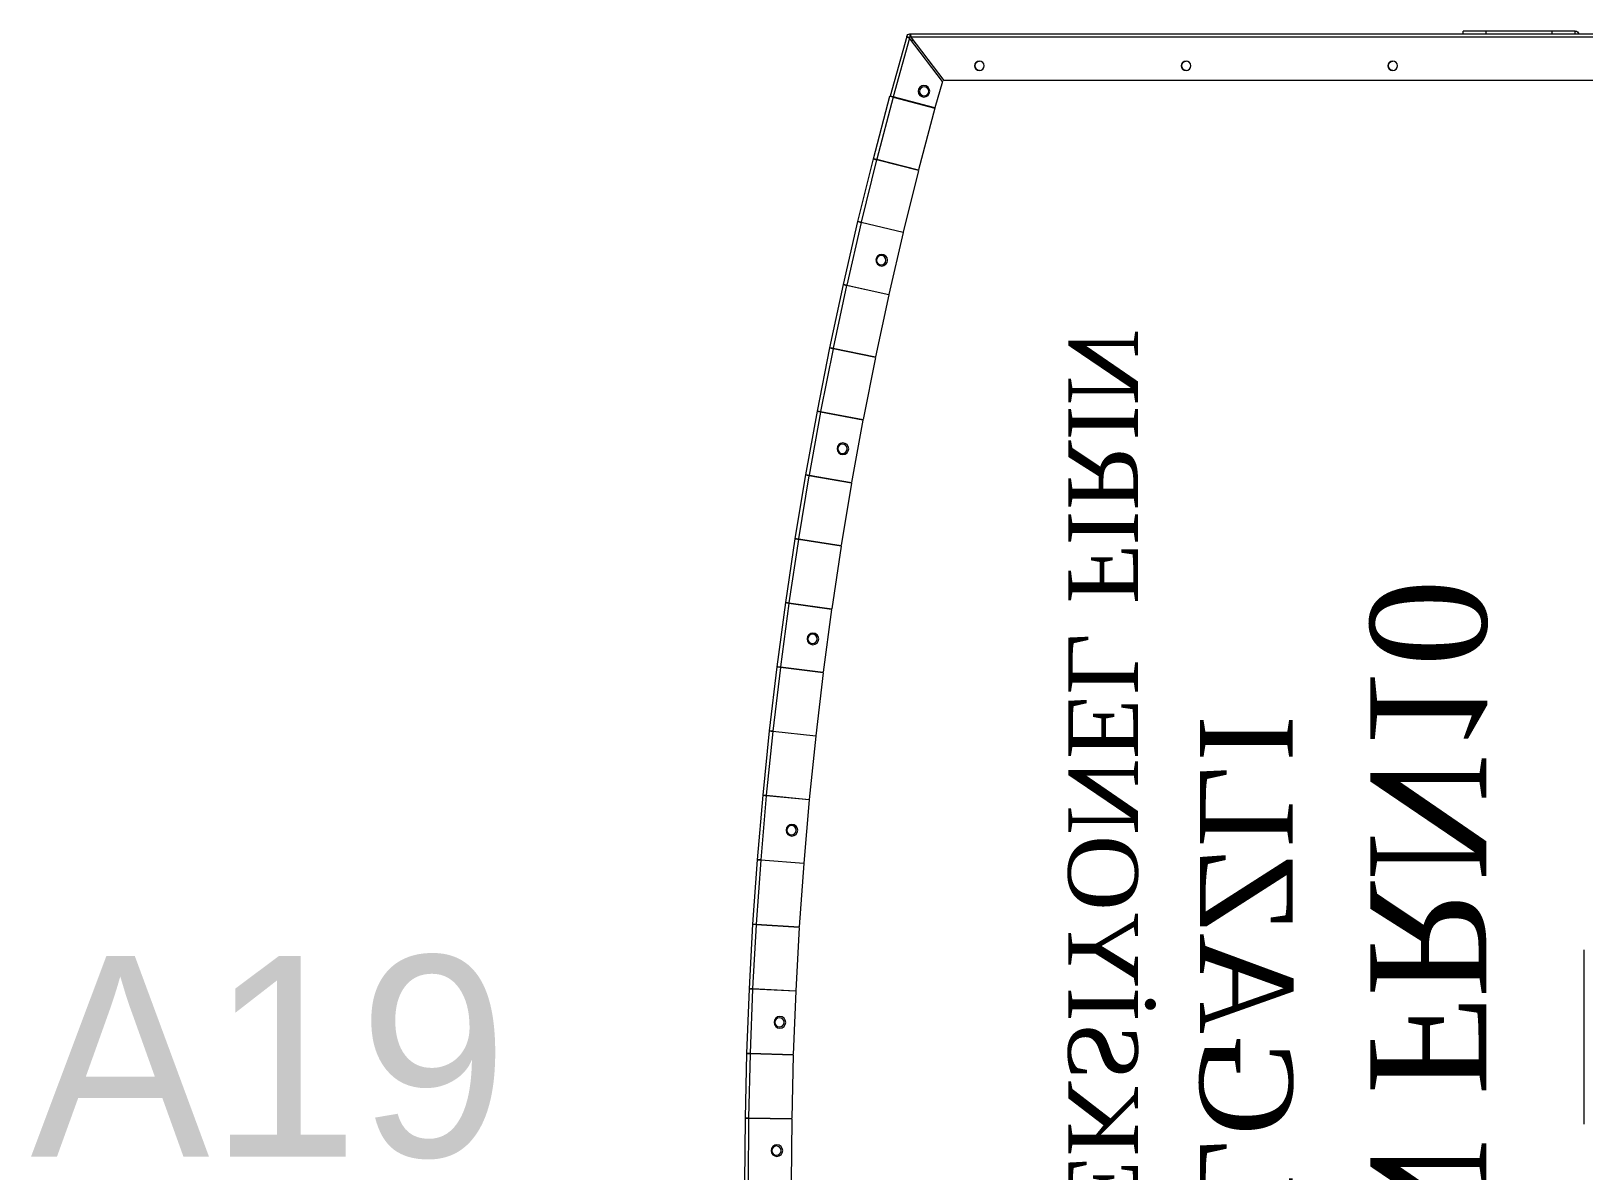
# Model space of a CAD drawing. Header units: millimetres. Extents: x 7703 to 14147, y -5820 to 95.
# Drawn here: x 12682.9 to 12749.7, y -3471 to -3421.9 of the extents above; entities that cross this region are included whole.
import ezdxf
from ezdxf.enums import TextEntityAlignment as Align

# ---------------------------------------------------------------- set-up
doc = ezdxf.new("R2010")
doc.units = ezdxf.units.MM
doc.layers.add('YAZI', color=7, linetype='Continuous')
doc.styles.get("Standard").update_dxf_attribs({"font": 'stylu.ttf', "height": 10})
doc.styles.add('TAKSİM', font='GOTHIC.TTF', dxfattribs={"height": 20})

# ---------------------------------------------------------------- blocks, each defined once
blk = doc.blocks.new('A$C7BB95772')
at = {"color": 1, "linetype": 'Continuous', "lineweight": 0}
for p, q in [((1177.26, -925.32), (1177.26, -1232.39)), ((1178.66, -1232.86), (1178.66, -925.32)), ((1158.66, -935.32), (1158.66, -1218.28)), ((784.23, -942.62), (709.23, -942.62)), ((1178.66, -946.37), (1179.92, -946.37)), ((1179.92, -946.37), (1179.92, -956.37)), ((1178.66, -956.37), (1179.92, -956.37)), ((1179.92, -956.37), (1179.92, -984.67)), ((1178.66, -984.67), (1179.92, -984.67)), ((1179.92, -984.67), (1179.92, -994.67)), ((1178.66, -994.67), (1179.92, -994.67)), ((1146.74, -1222.1), (1120.09, -1229.12)), ((1151.48, -1240.09), (1146.74, -1222.1)), ((1158.21, -1218.88), (1146.84, -1222.07)), ((1146.84, -1222.07), (1151.58, -1240.06)), ((1158.21, -1218.88), (1176.81, -1232.99)), ((1177.26, -1232.39), (1158.66, -1218.28)), ((1119.85, -1229.19), (1093.36, -1235.73)), ((1119.85, -1229.19), (1124.45, -1247.21)), ((1124.69, -1247.15), (1120.09, -1229.12)), ((1093.12, -1235.78), (1066.53, -1241.91)), ((1093.12, -1235.78), (1097.44, -1253.88)), ((1097.68, -1253.82), (1093.36, -1235.73)), ((1176.81, -1232.99), (1151.58, -1240.06)), ((1177.64, -1234.21), (1151.95, -1241.41)), ((1176.36, -1231.7), (1175.46, -1231.96)), ((1177.41, -1232.99), (1177.23, -1232.36)), ((1177.26, -1232.39), (1177.26, -1232.47)), ((1177.64, -1234.21), (1177.32, -1233.05)), ((1178.66, -1232.86), (1177.46, -1232.86)), ((1066.28, -1241.97), (1039.6, -1247.68)), ((1066.28, -1241.97), (1070.32, -1260.12)), ((1070.56, -1260.07), (1066.53, -1241.91)), ((1151.48, -1240.09), (1124.69, -1247.15)), ((1124.93, -1248.53), (1151.84, -1241.44)), ((1151.53, -1240.28), (1151.63, -1240.25)), ((1151.53, -1240.28), (1151.86, -1241.43)), ((1151.63, -1240.25), (1151.95, -1241.41)), ((1151.86, -1241.43), (1151.95, -1241.41)), ((1039.36, -1247.73), (1012.59, -1253.02)), ((1039.36, -1247.73), (1043.11, -1265.95)), ((1043.35, -1265.89), (1039.6, -1247.68)), ((1124.45, -1247.21), (1097.68, -1253.82)), ((1097.89, -1255.21), (1124.91, -1248.54)), ((1124.37, -1245.9), (1124.13, -1245.96)), ((1124.53, -1247.37), (1124.71, -1247.33)), ((1124.91, -1248.54), (1124.62, -1247.37)), ((1124.93, -1248.53), (1124.62, -1247.37)), ((1012.34, -1253.07), (985.5, -1257.94)), ((1012.34, -1253.07), (1015.81, -1271.34)), ((1016.06, -1271.29), (1012.59, -1253.02)), ((1097.44, -1253.88), (1070.56, -1260.07)), ((1070.76, -1261.46), (1097.87, -1255.21)), ((1097.39, -1252.6), (1097.14, -1252.66)), ((1097.87, -1255.21), (1097.6, -1254.04)), ((1097.89, -1255.21), (1097.61, -1254.04)), ((958.08, -1262.48), (931.1, -1266.51)), ((958.08, -1262.48), (960.98, -1280.85)), ((985.25, -1257.98), (958.33, -1262.44)), ((961.22, -1280.81), (958.33, -1262.44)), ((985.25, -1257.98), (988.43, -1276.31)), ((988.68, -1276.27), (985.5, -1257.94)), ((1070.32, -1260.12), (1043.35, -1265.89)), ((1043.52, -1267.29), (1070.73, -1261.47)), ((1070.3, -1258.88), (1070.05, -1258.93)), ((1070.73, -1261.47), (1070.48, -1260.29)), ((1070.76, -1261.46), (1070.49, -1260.29)), ((903.56, -1270.19), (876.46, -1273.38)), ((903.56, -1270.19), (905.87, -1288.64)), ((930.85, -1266.55), (903.8, -1270.16)), ((906.12, -1288.61), (903.8, -1270.16)), ((930.85, -1266.55), (933.46, -1284.96)), ((933.7, -1284.93), (931.1, -1266.51)), ((1015.84, -1270.16), (1015.59, -1270.2)), ((1043.11, -1265.95), (1016.06, -1271.29)), ((1016.2, -1272.69), (1043.5, -1267.29)), ((1043.11, -1264.73), (1042.87, -1264.78)), ((1043.52, -1267.29), (1043.27, -1266.12)), ((1043.5, -1267.29), (1043.27, -1266.12)), ((848.81, -1276.19), (821.63, -1278.54)), ((848.81, -1276.19), (850.55, -1294.71)), ((876.21, -1273.41), (849.06, -1276.17)), ((850.8, -1294.69), (849.06, -1276.17)), ((876.21, -1273.41), (878.24, -1291.89)), ((878.49, -1291.87), (876.46, -1273.38)), ((988.43, -1276.31), (961.22, -1280.81)), ((988.48, -1275.15), (988.24, -1275.2)), ((988.4, -1276.12), (988.59, -1276.08)), ((988.8, -1277.67), (988.59, -1276.49)), ((988.78, -1277.67), (988.59, -1276.49)), ((1015.81, -1271.34), (988.68, -1276.27)), ((988.8, -1277.67), (1016.18, -1272.7)), ((1015.81, -1271.21), (1016.01, -1271.17)), ((1016.18, -1272.7), (1015.97, -1271.52)), ((1016.2, -1272.69), (1015.97, -1271.52)), ((711.37, -1283.71), (684.09, -1283.92)), ((711.37, -1283.71), (711.66, -1302.3)), ((738.9, -1283.06), (711.62, -1283.7)), ((711.91, -1302.3), (711.62, -1283.7)), ((738.9, -1283.06), (739.48, -1301.65)), ((766.42, -1281.99), (739.15, -1283.05)), ((739.73, -1301.65), (739.15, -1283.05)), ((766.42, -1281.99), (767.29, -1300.57)), ((793.91, -1280.49), (766.67, -1281.98)), ((767.54, -1300.56), (766.67, -1281.98)), ((793.91, -1280.49), (795.07, -1299.05)), ((821.38, -1278.55), (794.16, -1280.47)), ((795.32, -1299.04), (794.16, -1280.47)), ((821.38, -1278.55), (822.83, -1297.1)), ((823.08, -1297.08), (821.63, -1278.54)), ((960.98, -1280.85), (933.7, -1284.93)), ((933.79, -1286.33), (961.31, -1282.22)), ((961.05, -1279.72), (960.81, -1279.76)), ((960.94, -1280.59), (961.18, -1280.56)), ((961.33, -1282.21), (961.13, -1281.03)), ((961.31, -1282.22), (961.13, -1281.03)), ((961.33, -1282.21), (988.78, -1277.67)), ((905.87, -1288.64), (878.49, -1291.87)), ((878.53, -1293.27), (906.16, -1290.02)), ((905.99, -1287.56), (905.74, -1287.59)), ((905.83, -1288.27), (906.08, -1288.24)), ((906.16, -1290.02), (906.02, -1288.83)), ((906.18, -1290.02), (906.02, -1288.83)), ((933.46, -1284.96), (906.12, -1288.61)), ((906.18, -1290.02), (933.77, -1286.33)), ((933.55, -1283.85), (933.3, -1283.89)), ((933.41, -1284.64), (933.66, -1284.61)), ((933.79, -1286.33), (933.61, -1285.14)), ((933.77, -1286.33), (933.61, -1285.15)), ((822.83, -1297.1), (795.32, -1299.04)), ((823, -1296.06), (822.75, -1296.08)), ((822.79, -1296.57), (823.04, -1296.55)), ((850.55, -1294.71), (823.08, -1297.08)), ((823.08, -1298.48), (850.8, -1296.1)), ((850.71, -1293.66), (850.46, -1293.69)), ((850.8, -1296.1), (850.7, -1294.9)), ((850.82, -1296.1), (850.7, -1294.9)), ((878.24, -1291.89), (850.8, -1294.69)), ((850.82, -1296.1), (878.5, -1293.28)), ((878.37, -1290.83), (878.12, -1290.85)), ((878.19, -1291.46), (878.44, -1291.44)), ((878.5, -1293.28), (878.38, -1292.08)), ((878.53, -1293.27), (878.39, -1292.08)), ((683.97, -1303.92), (711.8, -1303.7)), ((711.66, -1302.3), (684.09, -1302.52)), ((711.9, -1301.31), (711.65, -1301.31)), ((711.65, -1301.62), (711.9, -1301.61)), ((711.8, -1303.7), (711.79, -1302.5)), ((711.82, -1303.7), (711.79, -1302.5)), ((711.79, -1302.5), (711.79, -1302.5)), ((711.82, -1303.7), (739.64, -1303.05)), ((739.48, -1301.65), (711.91, -1302.3)), ((739.7, -1300.65), (739.45, -1300.66)), ((739.46, -1301), (739.71, -1300.99)), ((739.66, -1303.05), (739.61, -1301.85)), ((739.64, -1303.05), (739.61, -1301.85)), ((739.66, -1303.05), (767.47, -1301.96)), ((767.29, -1300.57), (739.73, -1301.65)), ((767.49, -1299.56), (767.24, -1299.57)), ((767.26, -1299.95), (767.51, -1299.94)), ((767.47, -1301.96), (767.42, -1300.76)), ((767.49, -1301.96), (767.42, -1300.76)), ((767.49, -1301.96), (795.27, -1300.44)), ((795.07, -1299.05), (767.54, -1300.56)), ((795.26, -1298.03), (795.01, -1298.05)), ((795.04, -1298.47), (795.29, -1298.46)), ((795.3, -1300.44), (795.21, -1299.24)), ((795.27, -1300.44), (795.21, -1299.24)), ((795.3, -1300.44), (823.05, -1298.49)), ((823.08, -1298.48), (822.97, -1297.29)), ((823.05, -1298.49), (822.97, -1297.29))]:
    blk.add_line(p, q, dxfattribs=at)
at = {"color": 1, "linetype": 'Continuous', "lineweight": 0, "flags": 128}
for points in [[(1151.48, -1240.09), (1151.55, -1240.35), (1151.62, -1240.6), (1151.68, -1240.84), (1151.73, -1241.04), (1151.78, -1241.21), (1151.81, -1241.34), (1151.83, -1241.41), (1151.84, -1241.44)], [(1097.6, -1254.04), (1097.6, -1254.04), (1097.6, -1254.04), (1097.6, -1254.04), (1097.6, -1254.04), (1097.6, -1254.04), (1097.6, -1254.04), (1097.61, -1254.04), (1097.61, -1254.04)], [(1043.27, -1266.12), (1043.27, -1266.12), (1043.27, -1266.12), (1043.27, -1266.12), (1043.27, -1266.12), (1043.27, -1266.12), (1043.27, -1266.12), (1043.27, -1266.12), (1043.27, -1266.12)], [(1043.5, -1267.29), (1043.51, -1267.29), (1043.51, -1267.29), (1043.51, -1267.29), (1043.51, -1267.29), (1043.52, -1267.29), (1043.52, -1267.29), (1043.52, -1267.29), (1043.52, -1267.29)], [(961.13, -1281.03), (961.13, -1281.03), (961.13, -1281.03), (961.13, -1281.03), (961.13, -1281.03), (961.13, -1281.03), (961.13, -1281.03), (961.13, -1281.03), (961.13, -1281.03)], [(906.02, -1288.83), (906.02, -1288.83), (906.02, -1288.83), (906.02, -1288.83), (906.02, -1288.83), (906.02, -1288.83), (906.02, -1288.83), (906.02, -1288.83), (906.02, -1288.83)], [(850.51, -1294.23), (850.65, -1294.22), (850.76, -1294.21)], [(878.5, -1293.28), (878.51, -1293.27), (878.51, -1293.27), (878.51, -1293.27), (878.52, -1293.27), (878.52, -1293.27), (878.52, -1293.27), (878.52, -1293.27), (878.53, -1293.27)], [(711.8, -1303.7), (711.8, -1303.7), (711.8, -1303.7), (711.81, -1303.7), (711.81, -1303.7), (711.81, -1303.7), (711.82, -1303.7), (711.82, -1303.7), (711.82, -1303.7)], [(795.21, -1299.24), (795.21, -1299.24), (795.21, -1299.24), (795.21, -1299.24), (795.21, -1299.24), (795.21, -1299.24), (795.21, -1299.24), (795.21, -1299.24), (795.21, -1299.24)], [(822.97, -1297.29), (822.97, -1297.29), (822.97, -1297.29), (822.97, -1297.29), (822.97, -1297.29), (822.97, -1297.29), (822.97, -1297.29), (822.97, -1297.29), (822.97, -1297.29)], [(823.05, -1298.49), (823.06, -1298.49), (823.06, -1298.49), (823.06, -1298.49), (823.06, -1298.49), (823.07, -1298.49), (823.07, -1298.49), (823.07, -1298.48), (823.08, -1298.48)]]:
    blk.add_lwpolyline(points, dxfattribs=at)
at = {"color": 1, "linetype": 'Continuous', "lineweight": 0}
for centre, radius in [((1164.96, -1024.92), 2), ((1164.96, -1113.92), 2), ((1164.96, -1202.92), 2), ((1153.99, -1226.8), 2.5), ((1153.96, -1226.71), 2), ((1081.24, -1244.99), 2.5), ((1081.24, -1245.19), 2), ((1000.05, -1261.7), 2.5), ((1000.05, -1261.9), 2), ((918.16, -1274.6), 2.5), ((918.16, -1274.8), 2), ((835.76, -1283.64), 2.5), ((835.76, -1283.84), 2), ((697.78, -1290.11), 2.5), ((697.78, -1290.31), 2), ((753.03, -1288.82), 2.5), ((753.03, -1289.02), 2)]:
    blk.add_circle(centre, radius, dxfattribs=at)
for centre, radius, start, end in [((1178.41, -946.37), 1.51, 0, 80.41537), ((1164.96, -1024.91), 2, 180, 359.85575), ((1164.96, -1113.91), 2, 180, 359.83892), ((1164.96, -1202.91), 2, 180, 359.87641), ((1177.26, -1232.86), 0.2, 285.66032, 0), ((1177.26, -1232.86), 1.4, 285.66032, 0), ((1151.48, -1240.09), 0.2, 284.76544, 285.66032), ((1151.48, -1240.09), 1.4, 284.76544, 285.66032), ((1124.57, -1247.18), 0.2, 283.87057, 284.76544), ((1124.57, -1247.18), 1.4, 283.87057, 284.76544), ((1097.56, -1253.85), 1.4, 282.97569, 283.87057), ((1070.44, -1260.1), 0.2, 282.08082, 282.97569), ((1070.44, -1260.1), 1.4, 282.08082, 282.97569), ((988.55, -1276.29), 0.2, 279.39619, 280.29107), ((1015.93, -1271.32), 0.2, 280.29107, 281.18594), ((1015.93, -1271.32), 1.4, 280.29107, 281.18594), ((961.1, -1280.83), 1.4, 278.50132, 279.39619), ((988.55, -1276.29), 1.4, 279.39619, 280.29107), ((906, -1288.63), 1.4, 276.71157, 277.60644), ((933.58, -1284.95), 0.2, 277.60644, 278.50132), ((933.58, -1284.95), 1.4, 277.60644, 278.50132), ((850.68, -1294.7), 0.2, 274.92181, 275.81669), ((850.68, -1294.7), 1.4, 274.92181, 275.81669), ((878.36, -1291.88), 0.2, 275.81669, 276.71157), ((739.61, -1301.65), 0.2, 271.34231, 272.23719), ((739.61, -1301.65), 1.4, 271.34231, 272.23719), ((767.41, -1300.56), 0.2, 272.23719, 273.13206), ((767.41, -1300.56), 1.4, 272.23719, 273.13206), ((795.2, -1299.04), 1.4, 273.13206, 274.02694)]:
    blk.add_arc(centre, radius, start, end, dxfattribs=at)
for points, knots in [([(1176.81, -1232.99), (1176.9, -1233.15), (1177.07, -1233.48), (1177.31, -1233.9), (1177.51, -1234.18), (1177.6, -1234.2), (1177.64, -1234.21)], [0, 0, 0, 0, 0.250018, 0.500004, 0.750019, 1, 1, 1, 1]), ([(1176.81, -1232.99), (1176.85, -1233), (1176.94, -1233.03), (1177.07, -1233.06), (1177.2, -1233.07), (1177.28, -1233.06), (1177.32, -1233.05)], [0, 0, 0, 0, 0.250044, 0.500045, 0.749941, 1, 1, 1, 1]), ([(1178.66, -1232.86), (1178.64, -1232.82), (1178.6, -1232.74), (1178.28, -1232.62), (1177.81, -1232.51), (1177.45, -1232.43), (1177.26, -1232.39)], [0, 0, 0, 0, 0.249986, 0.49996, 0.749963, 1, 1, 1, 1]), ([(1177.46, -1232.86), (1177.46, -1232.82), (1177.45, -1232.74), (1177.41, -1232.62), (1177.34, -1232.51), (1177.29, -1232.43), (1177.26, -1232.39)], [0, 0, 0, 0, 0.249997, 0.499919, 0.750003, 1, 1, 1, 1]), ([(1151.63, -1240.25), (1151.63, -1240.25), (1151.63, -1240.24), (1151.61, -1240.2), (1151.6, -1240.13), (1151.58, -1240.08), (1151.58, -1240.06)], [0, 0, 0, 0, 0.249977, 0.499876, 0.749993, 1, 1, 1, 1]), ([(1151.95, -1241.41), (1151.95, -1241.39), (1151.94, -1241.35), (1151.85, -1241.03), (1151.72, -1240.59), (1151.63, -1240.24), (1151.58, -1240.06)], [0, 0, 0, 0, 0.24998, 0.499977, 0.750008, 1, 1, 1, 1]), ([(1124.45, -1247.21), (1124.47, -1247.23), (1124.5, -1247.28), (1124.55, -1247.33), (1124.59, -1247.37), (1124.61, -1247.37), (1124.62, -1247.37)], [0, 0, 0, 0, 0.249834, 0.500027, 0.75, 1, 1, 1, 1]), ([(1124.45, -1247.21), (1124.51, -1247.38), (1124.61, -1247.73), (1124.75, -1248.18), (1124.86, -1248.48), (1124.89, -1248.52), (1124.91, -1248.54)], [0, 0, 0, 0, 0.249991, 0.500001, 0.750006, 1, 1, 1, 1]), ([(1124.62, -1247.37), (1124.63, -1247.37), (1124.65, -1247.35), (1124.67, -1247.3), (1124.68, -1247.23), (1124.69, -1247.17), (1124.69, -1247.15)], [0, 0, 0, 0, 0.250043, 0.499858, 0.749871, 1, 1, 1, 1]), ([(1124.93, -1248.53), (1124.93, -1248.51), (1124.94, -1248.46), (1124.89, -1248.14), (1124.8, -1247.69), (1124.73, -1247.33), (1124.69, -1247.15)], [0, 0, 0, 0, 0.249995, 0.49998, 0.74998, 1, 1, 1, 1]), ([(1097.44, -1253.88), (1097.49, -1254.05), (1097.59, -1254.41), (1097.72, -1254.85), (1097.83, -1255.16), (1097.86, -1255.19), (1097.87, -1255.21)], [0, 0, 0, 0, 0.250018, 0.499993, 0.75, 1, 1, 1, 1]), ([(1097.44, -1253.88), (1097.45, -1253.9), (1097.48, -1253.95), (1097.53, -1254), (1097.57, -1254.04), (1097.59, -1254.04), (1097.6, -1254.04)], [0, 0, 0, 0, 0.24999, 0.500016, 0.750018, 1, 1, 1, 1]), ([(1097.61, -1254.04), (1097.61, -1254.04), (1097.63, -1254.03), (1097.65, -1253.97), (1097.67, -1253.9), (1097.68, -1253.85), (1097.68, -1253.82)], [0, 0, 0, 0, 0.24993, 0.49974, 0.75004, 1, 1, 1, 1]), ([(1097.89, -1255.21), (1097.9, -1255.19), (1097.91, -1255.14), (1097.86, -1254.82), (1097.78, -1254.36), (1097.71, -1254), (1097.68, -1253.82)], [0, 0, 0, 0, 0.249991, 0.49998, 0.749999, 1, 1, 1, 1]), ([(1070.32, -1260.12), (1070.37, -1260.3), (1070.46, -1260.65), (1070.59, -1261.1), (1070.69, -1261.41), (1070.72, -1261.45), (1070.73, -1261.47)], [0, 0, 0, 0, 0.250011, 0.500032, 0.750016, 1, 1, 1, 1]), ([(1070.32, -1260.12), (1070.33, -1260.15), (1070.37, -1260.19), (1070.41, -1260.25), (1070.45, -1260.29), (1070.47, -1260.29), (1070.48, -1260.29)], [0, 0, 0, 0, 0.25008, 0.499992, 0.750031, 1, 1, 1, 1]), ([(1070.49, -1260.29), (1070.5, -1260.29), (1070.51, -1260.28), (1070.53, -1260.22), (1070.55, -1260.15), (1070.56, -1260.1), (1070.56, -1260.07)], [0, 0, 0, 0, 0.249983, 0.499865, 0.749829, 1, 1, 1, 1]), ([(1070.76, -1261.46), (1070.76, -1261.44), (1070.77, -1261.39), (1070.73, -1261.07), (1070.66, -1260.61), (1070.59, -1260.25), (1070.56, -1260.07)], [0, 0, 0, 0, 0.249986, 0.499993, 0.750016, 1, 1, 1, 1]), ([(1043.11, -1265.95), (1043.12, -1265.97), (1043.15, -1266.02), (1043.2, -1266.07), (1043.24, -1266.11), (1043.26, -1266.12), (1043.27, -1266.12)], [0, 0, 0, 0, 0.25009, 0.500181, 0.750007, 1, 1, 1, 1]), ([(1043.11, -1265.95), (1043.15, -1266.12), (1043.25, -1266.48), (1043.37, -1266.93), (1043.46, -1267.24), (1043.49, -1267.28), (1043.5, -1267.29)], [0, 0, 0, 0, 0.250003, 0.500029, 0.750014, 1, 1, 1, 1]), ([(1043.27, -1266.12), (1043.28, -1266.11), (1043.3, -1266.1), (1043.32, -1266.05), (1043.34, -1265.98), (1043.35, -1265.92), (1043.35, -1265.89)], [0, 0, 0, 0, 0.250061, 0.499863, 0.749865, 1, 1, 1, 1]), ([(1043.52, -1267.29), (1043.53, -1267.27), (1043.54, -1267.22), (1043.5, -1266.9), (1043.44, -1266.44), (1043.38, -1266.08), (1043.35, -1265.89)], [0, 0, 0, 0, 0.249998, 0.499987, 0.749971, 1, 1, 1, 1]), ([(988.43, -1276.31), (988.47, -1276.49), (988.55, -1276.85), (988.66, -1277.3), (988.74, -1277.61), (988.77, -1277.65), (988.78, -1277.67)], [0, 0, 0, 0, 0.249993, 0.500034, 0.750005, 1, 1, 1, 1]), ([(988.43, -1276.31), (988.45, -1276.33), (988.47, -1276.38), (988.52, -1276.44), (988.55, -1276.48), (988.58, -1276.49), (988.59, -1276.49)], [0, 0, 0, 0, 0.250127, 0.500125, 0.75003, 1, 1, 1, 1]), ([(988.59, -1276.49), (988.6, -1276.48), (988.62, -1276.47), (988.64, -1276.42), (988.66, -1276.35), (988.67, -1276.3), (988.68, -1276.27)], [0, 0, 0, 0, 0.2501, 0.499911, 0.75016, 1, 1, 1, 1]), ([(988.8, -1277.67), (988.81, -1277.65), (988.82, -1277.6), (988.8, -1277.28), (988.74, -1276.81), (988.7, -1276.45), (988.68, -1276.27)], [0, 0, 0, 0, 0.249986, 0.499998, 0.749984, 1, 1, 1, 1]), ([(1015.81, -1271.34), (1015.85, -1271.52), (1015.94, -1271.88), (1016.05, -1272.33), (1016.14, -1272.64), (1016.17, -1272.68), (1016.18, -1272.7)], [0, 0, 0, 0, 0.249993, 0.500005, 0.750009, 1, 1, 1, 1]), ([(1015.81, -1271.34), (1015.83, -1271.37), (1015.86, -1271.41), (1015.9, -1271.47), (1015.94, -1271.51), (1015.96, -1271.51), (1015.97, -1271.52)], [0, 0, 0, 0, 0.250016, 0.500102, 0.750023, 1, 1, 1, 1]), ([(1015.97, -1271.52), (1015.98, -1271.51), (1016, -1271.5), (1016.02, -1271.45), (1016.04, -1271.38), (1016.05, -1271.32), (1016.06, -1271.29)], [0, 0, 0, 0, 0.250049, 0.4998, 0.74988, 1, 1, 1, 1]), ([(1016.2, -1272.69), (1016.21, -1272.67), (1016.22, -1272.62), (1016.19, -1272.3), (1016.13, -1271.84), (1016.08, -1271.48), (1016.06, -1271.29)], [0, 0, 0, 0, 0.249983, 0.499968, 0.749991, 1, 1, 1, 1]), ([(960.98, -1280.85), (961.01, -1281.03), (961.09, -1281.39), (961.19, -1281.84), (961.27, -1282.16), (961.29, -1282.2), (961.31, -1282.22)], [0, 0, 0, 0, 0.249992, 0.500022, 0.75002, 1, 1, 1, 1]), ([(960.98, -1280.85), (960.99, -1280.88), (961.02, -1280.92), (961.06, -1280.99), (961.1, -1281.03), (961.12, -1281.03), (961.13, -1281.03)], [0, 0, 0, 0, 0.250194, 0.500134, 0.750036, 1, 1, 1, 1]), ([(961.13, -1281.03), (961.14, -1281.03), (961.16, -1281.02), (961.19, -1280.97), (961.21, -1280.9), (961.22, -1280.84), (961.22, -1280.81)], [0, 0, 0, 0, 0.250016, 0.499974, 0.750097, 1, 1, 1, 1]), ([(961.33, -1282.21), (961.34, -1282.19), (961.35, -1282.15), (961.33, -1281.82), (961.28, -1281.36), (961.24, -1281), (961.22, -1280.81)], [0, 0, 0, 0, 0.249987, 0.499971, 0.749989, 1, 1, 1, 1]), ([(905.87, -1288.64), (905.89, -1288.67), (905.91, -1288.72), (905.95, -1288.78), (905.99, -1288.82), (906.01, -1288.83), (906.02, -1288.83)], [0, 0, 0, 0, 0.25005, 0.500145, 0.74993, 1, 1, 1, 1]), ([(905.87, -1288.64), (905.91, -1288.83), (905.97, -1289.19), (906.05, -1289.64), (906.12, -1289.96), (906.15, -1290), (906.16, -1290.02)], [0, 0, 0, 0, 0.250011, 0.500004, 0.750013, 1, 1, 1, 1]), ([(906.02, -1288.83), (906.03, -1288.82), (906.05, -1288.82), (906.08, -1288.77), (906.1, -1288.7), (906.12, -1288.64), (906.12, -1288.61)], [0, 0, 0, 0, 0.25002, 0.499929, 0.749995, 1, 1, 1, 1]), ([(906.18, -1290.02), (906.19, -1290), (906.21, -1289.95), (906.19, -1289.63), (906.16, -1289.16), (906.14, -1288.8), (906.12, -1288.61)], [0, 0, 0, 0, 0.249999, 0.500005, 0.750011, 1, 1, 1, 1]), ([(933.46, -1284.96), (933.49, -1285.14), (933.56, -1285.5), (933.65, -1285.96), (933.73, -1286.28), (933.75, -1286.32), (933.77, -1286.33)], [0, 0, 0, 0, 0.250001, 0.500013, 0.75002, 1, 1, 1, 1]), ([(933.46, -1284.96), (933.47, -1284.99), (933.5, -1285.04), (933.54, -1285.1), (933.57, -1285.14), (933.6, -1285.14), (933.61, -1285.15)], [0, 0, 0, 0, 0.250138, 0.500258, 0.750047, 1, 1, 1, 1]), ([(933.61, -1285.14), (933.62, -1285.14), (933.64, -1285.13), (933.66, -1285.08), (933.68, -1285.01), (933.7, -1284.96), (933.7, -1284.93)], [0, 0, 0, 0, 0.250068, 0.499888, 0.749933, 1, 1, 1, 1]), ([(933.79, -1286.33), (933.79, -1286.31), (933.81, -1286.26), (933.79, -1285.94), (933.75, -1285.48), (933.72, -1285.11), (933.7, -1284.93)], [0, 0, 0, 0, 0.249988, 0.499969, 0.749978, 1, 1, 1, 1]), ([(822.83, -1297.1), (822.85, -1297.28), (822.9, -1297.65), (822.96, -1298.1), (823.02, -1298.43), (823.04, -1298.47), (823.05, -1298.49)], [0, 0, 0, 0, 0.250019, 0.500017, 0.750014, 1, 1, 1, 1]), ([(822.83, -1297.1), (822.84, -1297.12), (822.87, -1297.17), (822.9, -1297.24), (822.94, -1297.28), (822.96, -1297.29), (822.97, -1297.29)], [0, 0, 0, 0, 0.250078, 0.499968, 0.749998, 1, 1, 1, 1]), ([(822.97, -1297.29), (822.98, -1297.29), (823, -1297.28), (823.03, -1297.23), (823.06, -1297.16), (823.07, -1297.11), (823.08, -1297.08)], [0, 0, 0, 0, 0.250024, 0.49996, 0.750064, 1, 1, 1, 1]), ([(823.08, -1298.48), (823.08, -1298.46), (823.1, -1298.42), (823.1, -1298.09), (823.1, -1297.63), (823.09, -1297.26), (823.08, -1297.08)], [0, 0, 0, 0, 0.249983, 0.499983, 0.75001, 1, 1, 1, 1]), ([(850.55, -1294.71), (850.58, -1294.9), (850.63, -1295.26), (850.7, -1295.72), (850.76, -1296.04), (850.79, -1296.08), (850.8, -1296.1)], [0, 0, 0, 0, 0.249991, 0.500017, 0.750016, 1, 1, 1, 1]), ([(850.55, -1294.71), (850.57, -1294.74), (850.59, -1294.79), (850.63, -1294.85), (850.66, -1294.9), (850.69, -1294.9), (850.7, -1294.9)], [0, 0, 0, 0, 0.250001, 0.500054, 0.750017, 1, 1, 1, 1]), ([(850.7, -1294.9), (850.71, -1294.9), (850.73, -1294.89), (850.76, -1294.84), (850.78, -1294.77), (850.8, -1294.72), (850.8, -1294.69)], [0, 0, 0, 0, 0.249916, 0.499985, 0.750084, 1, 1, 1, 1]), ([(850.82, -1296.1), (850.83, -1296.07), (850.85, -1296.03), (850.84, -1295.7), (850.83, -1295.24), (850.81, -1294.87), (850.8, -1294.69)], [0, 0, 0, 0, 0.249992, 0.500019, 0.750031, 1, 1, 1, 1]), ([(878.24, -1291.89), (878.27, -1292.08), (878.33, -1292.44), (878.4, -1292.9), (878.47, -1293.22), (878.49, -1293.26), (878.5, -1293.28)], [0, 0, 0, 0, 0.250021, 0.500025, 0.750016, 1, 1, 1, 1]), ([(878.24, -1291.89), (878.25, -1291.92), (878.28, -1291.97), (878.32, -1292.03), (878.35, -1292.08), (878.37, -1292.08), (878.38, -1292.08)], [0, 0, 0, 0, 0.250256, 0.500298, 0.750111, 1, 1, 1, 1]), ([(878.39, -1292.08), (878.4, -1292.08), (878.42, -1292.07), (878.44, -1292.02), (878.46, -1291.95), (878.48, -1291.89), (878.49, -1291.87)], [0, 0, 0, 0, 0.24995, 0.499973, 0.750051, 1, 1, 1, 1]), ([(878.53, -1293.27), (878.53, -1293.25), (878.55, -1293.21), (878.54, -1292.88), (878.52, -1292.42), (878.5, -1292.05), (878.49, -1291.87)], [0, 0, 0, 0, 0.250001, 0.500007, 0.749996, 1, 1, 1, 1]), ([(711.66, -1302.3), (711.67, -1302.49), (711.7, -1302.85), (711.73, -1303.32), (711.77, -1303.64), (711.79, -1303.68), (711.8, -1303.7)], [0, 0, 0, 0, 0.249999, 0.500011, 0.75002, 1, 1, 1, 1]), ([(711.66, -1302.3), (711.67, -1302.33), (711.69, -1302.38), (711.73, -1302.45), (711.76, -1302.49), (711.78, -1302.5), (711.79, -1302.5)], [0, 0, 0, 0, 0.250007, 0.500016, 0.750006, 1, 1, 1, 1]), ([(711.79, -1302.5), (711.8, -1302.5), (711.82, -1302.49), (711.85, -1302.45), (711.88, -1302.38), (711.9, -1302.33), (711.91, -1302.3)], [0, 0, 0, 0, 0.2499976, 0.4999693, 0.7499783, 1, 1, 1, 1]), ([(711.82, -1303.7), (711.83, -1303.68), (711.85, -1303.64), (711.87, -1303.31), (711.89, -1302.85), (711.91, -1302.48), (711.91, -1302.3)], [0, 0, 0, 0, 0.249987, 0.500009, 0.750008, 1, 1, 1, 1]), ([(739.48, -1301.65), (739.5, -1301.84), (739.53, -1302.2), (739.57, -1302.66), (739.61, -1302.99), (739.63, -1303.03), (739.64, -1303.05)], [0, 0, 0, 0, 0.250008, 0.500019, 0.75002, 1, 1, 1, 1]), ([(739.48, -1301.65), (739.49, -1301.68), (739.52, -1301.73), (739.55, -1301.8), (739.58, -1301.84), (739.6, -1301.85), (739.61, -1301.85)], [0, 0, 0, 0, 0.25009, 0.500169, 0.749994, 1, 1, 1, 1]), ([(739.61, -1301.85), (739.63, -1301.85), (739.65, -1301.84), (739.68, -1301.79), (739.7, -1301.73), (739.72, -1301.67), (739.73, -1301.65)], [0, 0, 0, 0, 0.250046, 0.499857, 0.750241, 1, 1, 1, 1]), ([(739.66, -1303.05), (739.67, -1303.03), (739.69, -1302.99), (739.71, -1302.66), (739.72, -1302.2), (739.73, -1301.83), (739.73, -1301.65)], [0, 0, 0, 0, 0.249998, 0.5, 0.749996, 1, 1, 1, 1]), ([(767.29, -1300.57), (767.31, -1300.75), (767.34, -1301.12), (767.39, -1301.58), (767.43, -1301.9), (767.46, -1301.94), (767.47, -1301.96)], [0, 0, 0, 0, 0.250016, 0.500019, 0.750022, 1, 1, 1, 1]), ([(767.29, -1300.57), (767.3, -1300.59), (767.32, -1300.65), (767.36, -1300.71), (767.39, -1300.76), (767.41, -1300.76), (767.42, -1300.76)], [0, 0, 0, 0, 0.250206, 0.500034, 0.750121, 1, 1, 1, 1]), ([(767.42, -1300.76), (767.43, -1300.76), (767.45, -1300.75), (767.48, -1300.71), (767.51, -1300.64), (767.53, -1300.58), (767.54, -1300.56)], [0, 0, 0, 0, 0.2499573, 0.4999864, 0.7498105, 1, 1, 1, 1]), ([(767.49, -1301.96), (767.5, -1301.94), (767.52, -1301.9), (767.53, -1301.57), (767.54, -1301.11), (767.54, -1300.74), (767.54, -1300.56)], [0, 0, 0, 0, 0.249986, 0.499973, 0.749993, 1, 1, 1, 1]), ([(795.07, -1299.05), (795.09, -1299.23), (795.13, -1299.6), (795.19, -1300.06), (795.24, -1300.38), (795.26, -1300.42), (795.27, -1300.44)], [0, 0, 0, 0, 0.249993, 0.500002, 0.750014, 1, 1, 1, 1]), ([(795.07, -1299.05), (795.08, -1299.08), (795.11, -1299.13), (795.14, -1299.19), (795.18, -1299.24), (795.2, -1299.24), (795.21, -1299.24)], [0, 0, 0, 0, 0.250099, 0.500095, 0.750008, 1, 1, 1, 1]), ([(795.21, -1299.24), (795.22, -1299.24), (795.24, -1299.23), (795.27, -1299.18), (795.3, -1299.12), (795.31, -1299.06), (795.32, -1299.04)], [0, 0, 0, 0, 0.2500132, 0.4999149, 0.7499112, 1, 1, 1, 1]), ([(795.3, -1300.44), (795.3, -1300.42), (795.32, -1300.38), (795.33, -1300.05), (795.33, -1299.59), (795.32, -1299.22), (795.32, -1299.04)], [0, 0, 0, 0, 0.249981, 0.499979, 0.74998, 1, 1, 1, 1])]:
    blk.add_open_spline(points, degree=3, knots=knots, dxfattribs=at)
at = {"layer": 'YAZI', "color": 1, "lineweight": 25, "insert": (689.04, -984.65), "char_height": 60, "width": 2140.7502, "attachment_point": 2}
blk.add_mtext('{\\fTimes New Roman|b0|i0|c162|p18;\\H0.8333x;\\C31;ROKON FRN10\\P\\H0.8x;DOĞALGAZLI\\P\\H0.75x;DÖNERLİ KONVEKSİYONEL FIRIN}', dxfattribs=at)

msp = doc.modelspace()

# ---------------------------------------------------------------- block references
at = {"color": 31, "xscale": -0.1000000000021828, "yscale": 0.1000000000021828, "zscale": 0.1000000000021828, "rotation": 270}
msp.add_blockref('A$C7BB95772', (12843.983, -3539.903), dxfattribs=at)

# ---------------------------------------------------------------- texts
at = {"style": 'TAKSİM'}
msp.add_text('A19', height=8.64, dxfattribs=at).set_placement((12693.111, -3470.382), align=Align.CENTER)

doc.saveas('drawing.dxf')
